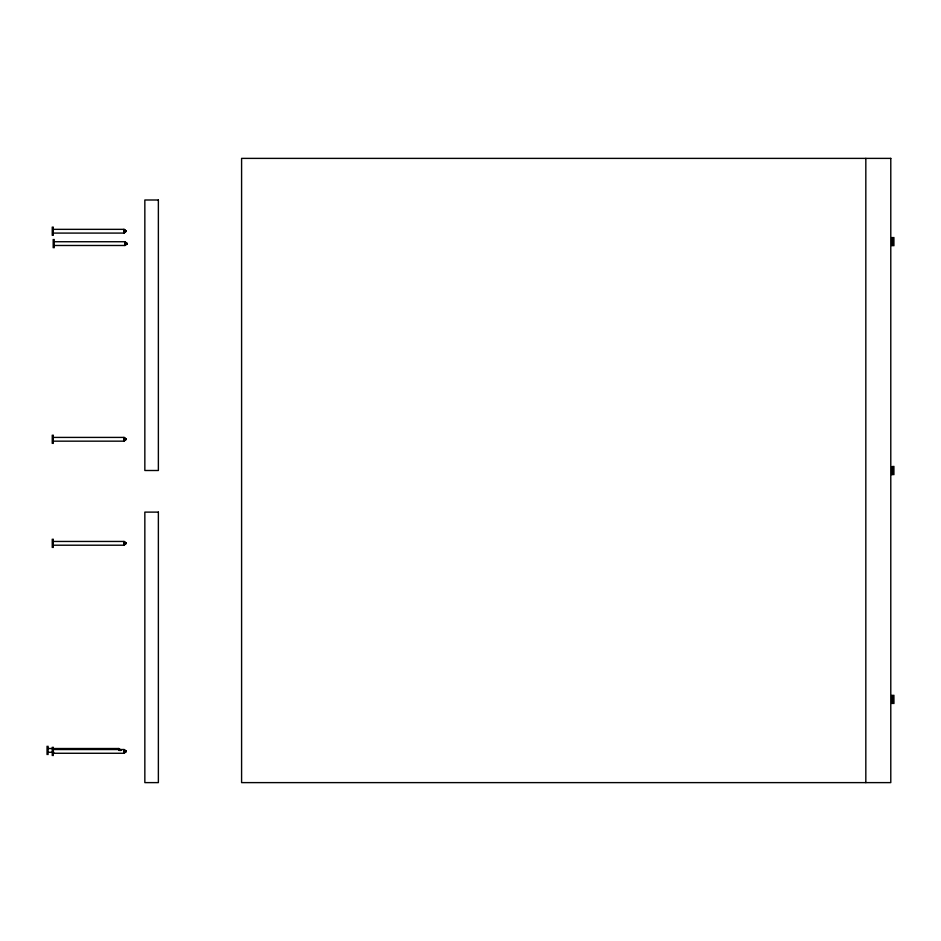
<?xml version="1.0" encoding="UTF-8"?>
<svg xmlns="http://www.w3.org/2000/svg" width="941" height="941" viewBox="0 0 941 941"><rect width="100%" height="100%" fill="white"/><g stroke="black" fill="none" stroke-linecap="round" stroke-linejoin="round"><path stroke-width="1.41" d="M53.284 229.345L124.036 229.345L126.118 231.215L124.036 233.086L53.284 233.086M54.225 245.483L124.977 245.483L127.047 243.601L124.977 241.731L54.225 241.731M53.284 437.412L124.036 437.412L126.118 439.294L124.036 441.164L53.284 441.164M53.284 541.451L124.036 541.451L126.118 543.322L124.036 545.204L53.284 545.204M53.284 749.53L124.036 749.53L126.118 751.4L124.036 753.27L53.284 753.27M124.036 229.592L126.118 231.215L124.036 233.027L124.036 229.345L126.118 231.215L124.036 232.839M124.977 245.413L127.047 243.601L124.977 241.802M124.036 437.671L126.118 439.294L124.036 441.094L124.036 437.412L126.118 439.294L124.036 440.906M124.036 541.71L126.118 543.322L124.036 545.133L124.036 541.451L126.118 543.322L124.036 544.945M124.036 749.777L126.118 751.4L124.036 753.212L124.036 749.53L126.118 751.4L124.036 753.023M124.977 245.225L127.047 243.601L124.977 241.978M124.036 232.533L126.118 231.215L124.036 229.886M124.977 244.931L127.047 243.601L124.977 242.284M124.036 440.611L126.118 439.294L124.036 437.965M124.036 544.651L126.118 543.322L124.036 542.004M124.036 752.729L126.118 751.4L124.036 750.083M124.036 232.145L126.118 231.215L124.036 230.274M124.977 244.542L127.047 243.601L124.977 242.672M124.036 440.223L126.118 439.294L124.036 438.353M124.036 544.263L126.118 543.322L124.036 542.392M124.036 752.341L126.118 751.4L124.036 750.471M124.036 231.698L126.118 231.215L124.036 230.733M124.977 244.095L127.047 243.601L124.977 243.119M124.036 439.776L126.118 439.294L124.036 438.8M124.036 543.816L126.118 543.322L124.036 542.839M124.036 751.883L126.118 751.4L124.036 750.918M124.036 231.215L126.118 231.215M124.977 243.601L127.047 243.601M124.036 439.294L126.118 439.294M124.036 543.322L126.118 543.322M48.085 748.53L118.837 748.53L120.918 750.4L118.837 750.4L118.837 748.53L120.918 750.4L118.837 749.918M124.036 751.4L126.118 751.4M48.085 752.271L53.86 752.271M118.837 749.459L120.918 750.4L118.837 748.777M118.837 749.071L120.918 750.4M893.915 237.461L893.915 245.777M893.915 466.336L893.915 474.699M893.915 695.223L893.95 703.55M892.868 237.461L892.868 245.777M892.868 466.336L892.868 474.699M892.868 697.305L892.868 695.223L892.915 703.55L892.868 700.457M891.833 237.461L891.833 245.777M891.833 466.548L891.833 474.876M891.833 695.223L891.833 703.539M865.826 158.382L865.826 782.618M124.977 241.731L124.977 245.483M54.225 239.449L54.225 247.765M53.284 227.052L53.284 235.379M53.284 435.13L53.284 443.446M53.284 539.169L53.284 547.486M53.284 747.236L53.284 755.564M53.19 239.449L53.19 247.765M52.249 227.052L52.249 235.379M52.249 435.13L52.249 443.446M52.249 539.169L52.249 547.486M52.249 747.236L52.249 755.564M48.085 746.237L48.085 754.564M47.05 746.237L47.05 754.564M890.786 158.382L241.59 158.382L241.59 782.618L890.786 782.618L890.786 158.382M158.37 199.998L144.843 199.998L144.843 470.5L158.37 470.5L158.37 199.998M158.37 512.116L144.843 512.116L144.843 782.618L158.37 782.618L158.37 512.116"/></g></svg>
